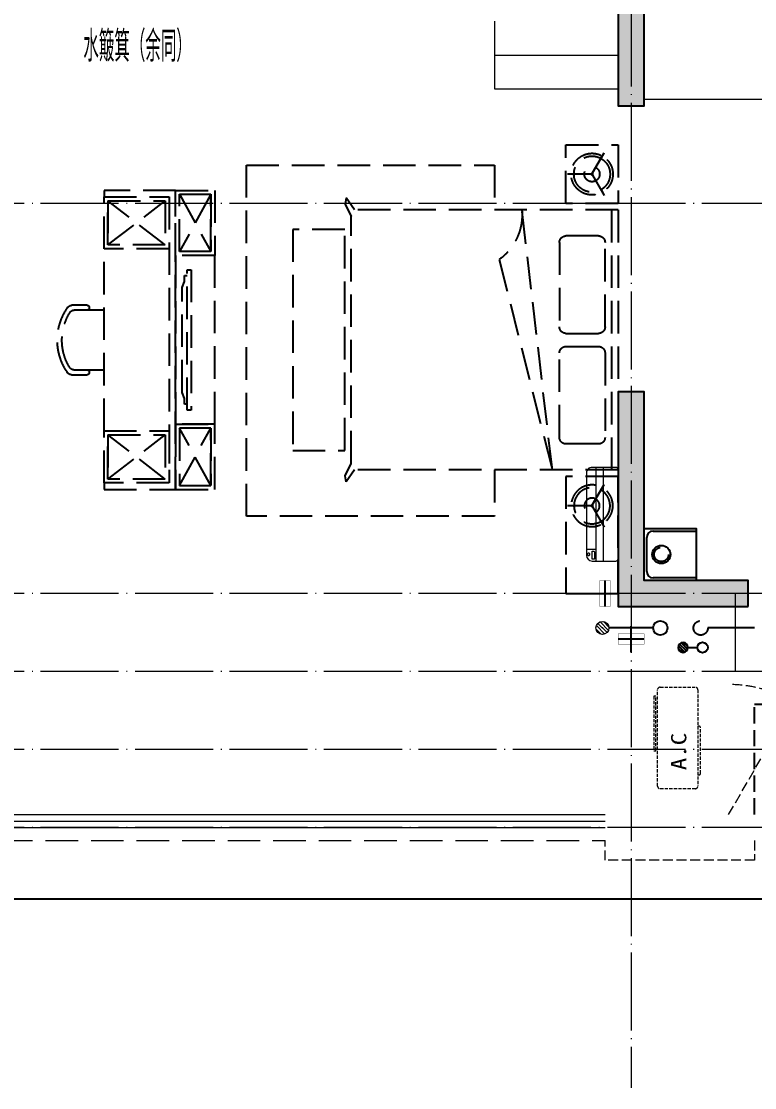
# Model space of a CAD drawing. Extents: x -518115 to 389031, y -231062 to 1628073.
# Drawn here: x 55131 to 60767, y 284615 to 292815 of the extents above; entities that cross this region are included whole.
import ezdxf

# ---------------------------------------------------------------- set-up
doc = ezdxf.new("R2010")
doc.units = 0
doc.header["$LTSCALE"] = 1000
doc.header["$MEASUREMENT"] = 0
for name, pattern in [('#P_--_20B1_001_t3$0$DASH', [0.35, 0.25, -0.1]), ('A户型$0$DASH', [0.35, 0.25, -0.1]), ('DASH', [0.35, 0.25, -0.1]), ('DOTE', [2.4200000000000004, 2, -0.2, 0.02, -0.2])]:
    doc.linetypes.add(name, pattern=pattern)
for name, color, linetype in [('5fur', 250, 'Continuous'), ('COLU', 7, 'Continuous'), ('EQUIP_地漏', 7, 'Continuous'), ('PUB_TEXT', 4, 'Continuous'), ('S-砼墙填充', 251, 'Continuous'), ('VPIPE-凝结', 150, 'Continuous'), ('VPIPE-废水', 31, 'Continuous'), ('VPIPE-雨水', 4, 'DASH'), ('机电标识类', 1, 'Continuous'), ('看线', 251, 'Continuous'), ('管', 193, 'Continuous')]:
    doc.layers.add(name, color=color, linetype=linetype)
for name, color, linetype, lineweight in [('DOTE', 19, 'DOTE', 9), ('LVTRY', 1, 'Continuous', 13), ('STAIR', 2, 'Continuous', 18), ('WINDOW', 144, 'Continuous', 15), ('平面-排水沟', 86, 'Continuous', 15), ('平面-栏杆', 135, 'Continuous', 15), ('平面-看线', 45, 'Continuous', 15), ('平面-空调室内机', 176, 'Continuous', 9), ('平面-空调预留孔', 173, 'Continuous', 15), ('空调', 76, 'Continuous', 13)]:
    doc.layers.add(name, color=color, linetype=linetype, lineweight=lineweight)
doc.styles.add('_TCH_DIM', font='SIMPLEX.shx', dxfattribs={"width": 0.7, "bigfont": 'GBCBIG.shx'})
doc.styles.add('黑体', font='')
doc.styles.get('黑体').set_extended_font_data('SimHei')

# ---------------------------------------------------------------- blocks, each defined once
blk = doc.blocks.new('GDGDGDSDA')
at = {"layer": 'DOTE', "linetype": 'DOTE', "ltscale": 0.3}
for p, q in [((465834.8193117154, 367858.3318189288), (465834.8193117154, 359558.331827242)), ((471334.8193115436, 366358.3318253069), (417334.819312298, 366358.3318263437)), ((471334.8193115436, 363358.3318186834), (417334.819312298, 363358.3318186834)), ((466634.8193117154, 363358.3318186834), (466634.8193117155, 362758.3318186833)), ((471334.8193115436, 362758.3318186833), (417334.819312298, 362758.3318186833)), ((471334.8193115436, 362158.331827242), (417334.819312298, 362158.331827242)), ((471334.8193115436, 361558.331827242), (417334.819312298, 361558.331827242))]:
    blk.add_line(p, q, dxfattribs=at)
blk = doc.blocks.new('dfgdfgsf')
at = {"layer": '5fur', "linetype": 'A户型$0$DASH'}
for p, q in [((2079791.574986166, -1251962.197855677), (2079391.574986166, -1251962.197855677)), ((2079391.574986166, -1251962.197855677), (2079391.574986166, -1252412.198233496)), ((2079791.574986166, -1252412.198233496), (2079791.574986166, -1251962.197855677)), ((2079596.914297045, -1252196.446191215), (2079497.06584026, -1252023.503591006)), ((2079522.163945114, -1252066.974783786), (2079497.06584026, -1252023.503591005)), ((2079596.914297045, -1252177.950275777), (2079497.06584026, -1252350.892875987)), ((2079580.896364409, -1252187.198233496), (2079780.59327798, -1252187.198233496)), ((2079730.397068272, -1252187.198233496), (2079780.59327798, -1252187.198233496)), ((2079522.163945113, -1252307.421683206), (2079497.06584026, -1252350.892875986)), ((2081416.409893243, -1252462.198233495), (2081481.916831707, -1252370.539244226)), ((2081416.409893243, -1252462.198233495), (2081481.916831707, -1252370.539244226)), ((2081481.916831707, -1252370.539244226), (2081489.156058949, -1252417.568189937)), ((2081481.916831707, -1252370.539244226), (2081489.156058949, -1252417.568189937)), ((2082791.57267557, -1252312.190617714), (2083341.57267557, -1252312.190617714)), ((2082791.57267557, -1254612.205849276), (2082791.57267557, -1252312.190617714)), ((2083341.57267557, -1252362.190617714), (2082841.57267557, -1252362.190617714)), ((2082841.57267557, -1252362.190617714), (2082841.57267557, -1254562.205849276)), ((2083341.57267557, -1252312.190617714), (2083341.57267557, -1252362.190617714)), ((2079391.574986166, -1252412.198233496), (2079791.574986166, -1252412.198233496)), ((2079391.574986167, -1252462.198233495), (2081416.409893243, -1252462.198233495)), ((2079391.574986167, -1252462.198233494), (2079391.574986167, -1254462.198233495)), ((2079391.574986167, -1252462.198233495), (2081416.409893243, -1252462.198233495)), ((2079441.574986167, -1252462.198233494), (2079441.574986167, -1254462.198233495)), ((2079896.268506756, -1254462.198233495), (2080130.248399078, -1252462.198233495)), ((2081489.156058949, -1252417.568189937), (2081441.574986167, -1252512.677710922)), ((2081489.156058949, -1252417.568189937), (2081441.574986167, -1252512.677710922)), ((2081441.574986167, -1254411.718756068), (2081441.574986167, -1252512.677710922)), ((2081441.574986167, -1254411.718756068), (2081441.574986167, -1252512.677710922)), ((2083341.57267557, -1254162.205849277), (2083341.57267557, -1252762.190617714)), ((2080305.009175737, -1252844.22595617), (2079896.268506756, -1254462.198233495)), ((2083471.693996689, -1253195.868798745), (2083589.765732341, -1253195.868798745)), ((2083341.57267557, -1253232.668798745), (2083571.757388253, -1253232.668798745)), ((2083455.133996689, -1253212.428798745), (2083455.133996689, -1253216.108798745)), ((2083573.720473101, -1253692.668798745), (2083341.57267557, -1253692.668798745)), ((2083455.133996689, -1253709.228798745), (2083455.133996689, -1253712.908798745)), ((2083591.613763072, -1253729.978880583), (2083471.693996689, -1253729.978880583)), ((2081489.156058949, -1254506.828277053), (2081441.574986167, -1254411.718756068)), ((2081489.156058949, -1254506.828277053), (2081441.574986167, -1254411.718756068)), ((2079391.574986167, -1254462.198233495), (2081416.409893243, -1254462.198233495)), ((2079391.574986166, -1254512.198233494), (2079791.574986166, -1254512.198233494)), ((2079391.574986166, -1255412.198989133), (2079391.574986166, -1254512.198233494)), ((2079791.574986166, -1254512.198233494), (2079791.574986166, -1255412.198989133)), ((2081416.409893243, -1254462.198233495), (2081481.916831707, -1254553.857222764)), ((2081416.409893243, -1254462.198233495), (2081481.916831707, -1254553.857222764)), ((2081481.916831707, -1254553.857222764), (2081489.156058949, -1254506.828277053)), ((2081481.916831707, -1254553.857222764), (2081489.156058949, -1254506.828277053)), ((2079596.914297045, -1254746.446191213), (2079497.06584026, -1254573.503591003)), ((2079522.163945113, -1254616.974783784), (2079497.06584026, -1254573.503591004)), ((2082841.57267557, -1254562.205849276), (2083341.57267557, -1254562.205849276)), ((2083341.57267557, -1254562.205849276), (2083341.57267557, -1254612.205849276)), ((2083341.57267557, -1254612.205849276), (2082791.57267557, -1254612.205849276)), ((2079596.914297045, -1254727.950275775), (2079497.06584026, -1254900.892875984)), ((2079580.896364409, -1254737.198233494), (2079780.59327798, -1254737.198233494)), ((2079730.397068272, -1254737.198233494), (2079780.59327798, -1254737.198233494)), ((2079522.163945114, -1254857.421683204), (2079497.06584026, -1254900.892875985)), ((2079791.574986166, -1255412.198989133), (2079391.574986166, -1255412.198989133))]:
    blk.add_line(p, q, dxfattribs=at)
at = {"layer": '5fur', "linetype": 'A户型$0$DASH', "extrusion": (-0.677281067979516, 0.735724374311825, 0)}
for p, q in [((2082673.296959631, -1252922.198110866), (2082673.296570906, -1254002.198110866)), ((2082701.879161752, -1252922.19817148), (2082673.296959631, -1252922.198110866)), ((2082701.87877346, -1254002.198171266), (2082701.879161752, -1252922.19817148)), ((2082723.472862098, -1252967.4470765), (2082701.879096383, -1252967.447039566)), ((2082723.472797589, -1253012.69594571), (2082723.472862098, -1252967.4470765)), ((2082741.572280606, -1253057.944839785), (2082723.472797589, -1253012.69594571)), ((2082741.572280641, -1253866.451627205), (2082741.572280606, -1253057.944839785)), ((2082723.472603684, -1253956.949339139), (2082723.472668614, -1253911.700470575)), ((2082723.472668614, -1253911.700470575), (2082741.572280641, -1253866.451627205)), ((2082673.296570906, -1254002.198110866), (2082701.87877346, -1254002.198171266)), ((2082701.878837969, -1253956.949301839), (2082723.472603684, -1253956.949339139))]:
    blk.add_line(p, q, dxfattribs=at)
at = {"layer": '5fur', "linetype": 'A户型$0$DASH'}
for points in [[(2080342.086450996, -1254462.198233495), (2080342.086450996, -1254818.074825129), (2082247.586450996, -1254818.074825129), (2082247.586450996, -1252118.074825129), (2080342.086450996, -1252118.074825129), (2080342.086450996, -1252462.198233495)], [(2082761.57267557, -1252342.190617714), (2082521.57267557, -1252783.230337468), (2082521.57267557, -1252342.190617714), (2082761.57267557, -1252783.230337468)], [(2082871.57267557, -1252732.190617714), (2083311.57267557, -1252392.190617714), (2083311.57267557, -1252732.190617714), (2082871.57267557, -1252392.190617714)], [(2082761.57267557, -1254582.205849276), (2082521.57267557, -1254141.166129522), (2082521.57267557, -1254582.205849276), (2082761.57267557, -1254141.166129522)], [(2082871.57267557, -1254532.205849276), (2083311.57267557, -1254192.205849277), (2083311.57267557, -1254532.205849276), (2082871.57267557, -1254192.205849276)]]:
    blk.add_lwpolyline(points, dxfattribs=at)
for points in [[(2082791.57267557, -1252312.190617714), (2082491.57267557, -1252312.190617714), (2082491.57267557, -1252813.230337468), (2082791.57267557, -1252813.230337468)], [(2082761.57267557, -1252342.190617714), (2082521.57267557, -1252342.190617714), (2082521.57267557, -1252783.230337468), (2082761.57267557, -1252783.230337468)], [(2082841.57267557, -1252762.190617714), (2083341.57267557, -1252762.190617714), (2083341.57267557, -1252362.190617714), (2082841.57267557, -1252362.190617714)], [(2082871.57267557, -1252732.190617714), (2083311.57267557, -1252732.190617714), (2083311.57267557, -1252392.190617714), (2082871.57267557, -1252392.190617714)], [(2081491.574986167, -1254311.718756068), (2081491.574986167, -1252612.677710922), (2081891.574986167, -1252612.677710922), (2081891.574986167, -1254311.718756068)], [(2082791.572280623, -1252813.230337468), (2082791.572280623, -1254111.166129522), (2082491.572675564, -1254111.166129522), (2082491.572675564, -1252813.230337468)], [(2082791.57267557, -1254612.205849276), (2082491.57267557, -1254612.205849276), (2082491.57267557, -1254111.166129522), (2082791.57267557, -1254111.166129522)], [(2082761.57267557, -1254582.205849276), (2082521.57267557, -1254582.205849276), (2082521.57267557, -1254141.166129522), (2082761.57267557, -1254141.166129522)], [(2082841.57267557, -1254562.205849276), (2083341.57267557, -1254562.205849276), (2083341.57267557, -1254162.205849277), (2082841.57267557, -1254162.205849276)], [(2082871.57267557, -1254532.205849276), (2083311.57267557, -1254532.205849276), (2083311.57267557, -1254192.205849277), (2082871.57267557, -1254192.205849276)]]:
    blk.add_lwpolyline(points, close=True, dxfattribs=at)
for points in [[(2079541.574986167, -1252662.198233496), (2079791.574986167, -1252662.198233496, -0.4142135623731003), (2079841.574986167, -1252712.198233496), (2079841.574986167, -1253362.198233495, -0.4142135623730904), (2079791.574986167, -1253412.198233495), (2079541.574986167, -1253412.198233495, -0.4142135623730999), (2079491.574986167, -1253362.198233495), (2079491.574986167, -1252712.198233496, -0.4142135623730897)], [(2079541.574986167, -1254262.198233494), (2079791.574986167, -1254262.198233494, 0.4142135623731003), (2079841.574986167, -1254212.198233494), (2079841.574986167, -1253562.198233495, 0.4142135623730904), (2079791.574986167, -1253512.198233495), (2079541.574986167, -1253512.198233495, 0.4142135623730999), (2079491.574986167, -1253562.198233495), (2079491.574986167, -1254212.198233494, 0.4142135623730897)]]:
    blk.add_lwpolyline(points, format="xyb", close=True, dxfattribs=at)
for centre, radius, start, end in [((2080556.619500525, -1252498.138845463), 427.8832127323753, 175.1816886111454, 233.9823072289474), ((2083471.693996689, -1253212.428798745), 16.56, 90, 180), ((2083589.765732341, -1253232.668798745), 36.8, 35.59956077985562, 90), ((2083471.693996689, -1253216.108798745), 16.56, 180, 270), ((2083571.757388253, -1253269.468798745), 36.8, 32.52336364231755, 90), ((2083266.325493629, -1253464.225516073), 399.0413852635766, 328.0588077334354, 32.52336364231755), ((2083266.325493629, -1253464.225516073), 434.5839883125198, 324.8602936227343, 35.59956077985562), ((2083471.693996689, -1253709.228798745), 16.56, 90, 180), ((2083573.720473101, -1253655.868798745), 36.8, 270, 328.0588077334354), ((2083472.597857911, -1253712.534407168), 17.46787387877194, 181.228123127384, 267.0339509360311), ((2083591.613763072, -1253693.178880583), 36.8, 270, 324.8602936227343)]:
    blk.add_arc(centre, radius, start, end, dxfattribs=at)
at = {"layer": '5fur', "linetype": 'A户型$0$DASH', "extrusion": (0, 0, -1)}
for major_axis, ratio, start_param, end_param in [((-113.2638872716998, 113.2638872716998), 0.9999999999997511, 4.712388980384682, 10.99557428756427), ((-98.16203563551878, 98.16203563551878), 0.999999999998388, 4.712388980384681, 10.99557428756427), ((-41.53009199966709, 41.5300919996671), 0.9999999999975253, 4.71238898038469, 10.99557428756428)]:
    blk.add_ellipse((2079591.574986166, -1252187.198233496), major_axis=major_axis, ratio=ratio, start_param=start_param, end_param=end_param, dxfattribs=at)
at = {"layer": '5fur', "linetype": 'A户型$0$DASH'}
for major_axis, ratio, start_param, end_param in [((-113.2638872716998, -113.2638872716998), 0.9999999999997511, 4.712388980384682, 10.99557428756427), ((-98.16203563551878, -98.16203563551878), 0.999999999998388, 4.712388980384681, 10.99557428756427), ((-41.53009199966709, -41.5300919996671), 0.9999999999975253, 4.71238898038469, 10.99557428756428)]:
    blk.add_ellipse((2079591.574986166, -1254737.198233494), major_axis=major_axis, ratio=ratio, start_param=start_param, end_param=end_param, dxfattribs=at)
blk = doc.blocks.new('$lvtry$00000171')
for p, q in [((-74.24621202462731, 10.60660171788186), (-10.60660171788186, 74.24621202462731)), ((-69.81875867368217, -27.39235180270043), (27.39235180242758, 69.81875867368217)), ((-53.03300858900184, -53.03300858886359), (53.03300858900184, 53.03300858886359)), ((-27.39235180242758, -69.81875867368217), (69.81875867368217, 27.39235180270043)), ((10.60660171788186, -74.24621202462731), (74.24621202462731, -10.60660171788186))]:
    blk.add_line(p, q)
blk.add_circle((0, 0), 75)
blk.add_point((0, 0))
blk = doc.blocks.new('$TwtSys$00000141')
at = {"color": 1}
for p, q in [((-47.09803151780761, 3.836055847277748), (-5.041545145413693, 45.89254221967349)), ((-47.09803151780761, 3.836055847277748), (-5.041545145413693, 45.89254221967349)), ((-43.60958444554853, -17.52724007043071), (17.52724007042889, 43.60958444554853)), ((-43.60958444554853, -17.52724007043071), (17.52724007042889, 43.60958444554853)), ((-33.23401871576607, -33.23401871577153), (33.23401871576607, 33.23401871576425)), ((-33.23401871576607, -33.23401871576971), (33.23401871576607, 33.23401871576425)), ((-16.17805684451741, -43.53063328177632), (43.79137317708955, 16.43879673983065)), ((-16.17805684451741, -43.53063328177632), (43.79137317708955, 16.43879673983247)), ((5.715553844029273, -46.12975947626182), (46.12974035062325, -5.715572969671484)), ((5.715553844029273, -46.12975947626182), (46.12974035062325, -5.715572969671484))]:
    blk.add_line(p, q, dxfattribs=at)
blk.add_circle((0, -1.818989403545856e-12), 47, dxfattribs=at)
blk.add_circle((0, -1.818989403545856e-12), 47, dxfattribs=at)
blk = doc.blocks.new('A$C001338C2')
for p, q in [((-1.49359439092e-05, 248.6000576173246), (-2.84423585981e-05, 22.0000576172315)), ((844.9999883423079, 303.6000072514144), (54.99998834231155, 303.6000543390692)), ((109.0525457565491, 214.7673082745569), (109.0525510513944, 303.6000511174025)), ((899.9999715576414, 22.00000397306576), (899.9999850640525, 248.6000039731589)), ((21.99997024633922, 5.63059293199e-05), (877.9999702463392, 5.2843679441e-06))]:
    blk.add_line(p, q)
at = {"lineweight": 5}
for p, q in [((899.9999830474662, 214.7672611304297), (-1.69525337697e-05, 214.7673147745954)), ((899.9999787804518, 143.1781611304468), (-2.12195482163e-05, 143.1782147746126))]:
    blk.add_line(p, q, dxfattribs=at)
for points in [[(89.24090579471158, 226.3562818807586), (22.19125331861505, 226.3562858772129, -0.414213562372504), (16.6912536464406, 231.8562862050385), (16.69125431894281, 243.1390318179401, -0.414213562373095), (22.19125464676836, 248.6390314901146), (89.24090712286488, 248.6390274936603, -0.414213562373095), (94.74090679503934, 243.1390271658347), (94.74090612253713, 231.8562815529331, -0.414213562373095)], [(73.08482630450817, 275.0144977724194), (56.77886350143308, 275.0144987443309, -0.414213562373095), (51.27886382925863, 280.5144990721565), (51.27886400034913, 283.3844664433818, -0.414213562373095), (56.77886432817468, 288.8844661155563), (73.08482713124977, 288.8844651436448, -0.4142135623732024), (78.58482680342422, 283.3844648158192), (78.58482663233372, 280.5144974445939, -0.414213562373095)]]:
    blk.add_lwpolyline(points, format="xyb", close=True)
for centre, radius, start, end in [((54.99998506405609, 248.6000543390692), 55.0000000000001, 89.99999658490542, 179.9999965849054), ((844.9999850640525, 248.6000072514144), 55.0000000000001, 359.9999965849054, 89.99999658490542), ((21.9999715576414, 22.00005630592932), 22.00000000000004, 179.9999965849054, 269.9999965849054), ((877.9999715576414, 22.00000528436794), 22.00000000000004, 269.9999965849054, 359.9999965849054)]:
    blk.add_arc(centre, radius, start, end)
blk = doc.blocks.new('gsergvr')
at = {"layer": '平面-空调预留孔', "linetype": 'DASH', "ltscale": 0.1}
for p, q in [((34075.40689820799, 17176.21177392045), (34075.40689820799, 17166.21177392045)), ((34085.40689820799, 17156.21177392045), (34438.2425664645, 17156.21177392045)), ((34448.2425664645, 17166.21177392045), (34448.2425664645, 17176.21177392045))]:
    blk.add_line(p, q, dxfattribs=at)
blk.add_lwpolyline([(34728.55383313683, 17176.21177392068), (33988.55383313683, 17176.21177392045, -0.414213562373517), (33968.55383313683, 17196.21177392045), (33968.5538331373, 17466.21177392045, -0.414213562372746), (33988.5538331373, 17486.21177392045), (34728.55383313636, 17486.21177392045, -0.4142135623727947), (34748.55383313636, 17466.21177392045), (34748.55383313683, 17196.21177392091, -0.4142135623733224)], format="xyb", close=True, dxfattribs=at)
blk.add_lwpolyline([(34679.34183939642, 17515.32109233934), (34259.5236940319, 17515.32109233934), (34259.5236940319, 17500.20703668251), (34679.34183939642, 17500.20703668251)], close=True, dxfattribs=at)
for centre, start, end in [((34085.40689820799, 17166.21177392045), 180, 270), ((34438.2425664645, 17166.21177392045), 270, 0)]:
    blk.add_arc(centre, 10, start, end, dxfattribs=at)
at = {"layer": '平面-空调预留孔', "color": 251, "linetype": 'DASH', "ltscale": 0.1, "true_color": 0x636466, "style": '黑体', "width": 1.2}
blk.add_text('A.C', height=117.045, dxfattribs=at).set_placement((34110.94965887904, 17264.83656359856))
blk = doc.blocks.new('rtyryrtyeeretee')
at = {"layer": '平面-空调预留孔'}
blk.add_blockref('gsergvr', (635673.4605407391, 326705.7952499206), dxfattribs=at)
blk = doc.blocks.new('dongkong')
blk.add_wipeout([(-603756.0415179721, 210770.96306340612), (-603756.0415180603, 210570.80961624245), (-603836.0415181214, 210570.80961593534), (-603836.0415181519, 210770.96306307407)])
at = {"layer": '机电标识类', "color": 250, "linetype": 'DASH', "ltscale": 400}
for p, q in [((-603796.0415180789, 210770.9630630909), (-603796.0415180789, 210570.8096162414)), ((-603896.0415180789, 210670.6929921169), (-603696.0415180789, 210670.6929921169))]:
    blk.add_line(p, q, dxfattribs=at)
at = {"layer": '空调', "color": 6, "linetype": 'DASH', "const_width": 2}
blk.add_lwpolyline([(-603756.0415180789, 210770.9630630909), (-603756.0415180789, 210570.8096162414), (-603836.0415180789, 210570.8096162414), (-603836.0415180789, 210770.9630630909)], close=True, dxfattribs=at)
blk = doc.blocks.new('GDGDGRD')
at = {"layer": 'S-砼墙填充'}
h = blk.add_hatch(color=256, dxfattribs=at)
h.dxf.hatch_style = 1
h.paths.add_polyline_path([(424216.556240608, 293015.3630997556), (424216.556240608, 292815.3630997556), (424216.5562417945, 292165.3631572846), (424016.5562417945, 292165.3631572846), (424016.556240608, 293015.3630997556)])
h = blk.add_hatch(color=256, dxfattribs=at)
h.dxf.hatch_style = 1
h.paths.add_polyline_path([(423216.5787019108, 288315.363085822), (423216.5787019108, 288515.363085822), (424016.56728251, 288515.3630858291), (424016.5672813235, 289965.3630283001), (424216.5672813235, 289965.3630283001), (424216.56728251, 288315.3630858291)])
at = {"layer": 'COLU', "color": 6}
for points in [[(424216.556240608, 293015.3630997556), (424216.556240608, 292815.3630997556), (424216.556240608, 292815.3630997556), (424216.5562417945, 292165.3631572846), (424016.5562417945, 292165.3631572846), (424016.556240608, 293015.3630997556)], [(423216.5787019108, 288315.363085822), (423216.5787019108, 288515.363085822), (424016.56728251, 288515.3630858291), (424016.5672813235, 289965.3630283001), (424216.5672813235, 289965.3630283001), (424216.56728251, 288315.3630858291)]]:
    blk.add_lwpolyline(points, close=True, dxfattribs=at)
blk = doc.blocks.new('A$C3EB2330C')
at = {"layer": '管'}
for p, q in [((-0.0007213222561404109, 379.9995217677206), (329.9992786777439, 379.9995217677206)), ((379.9992786777439, 329.9995217677206), (379.9992786777439, 69.99952176772058)), ((329.9992786777439, 19.99952176772058), (-0.0007213222561404109, 19.99952176772058))]:
    blk.add_line(p, q, dxfattribs=at)
blk.add_lwpolyline([(399.9992786777439, 399.9995217677206), (399.9992786777439, -0.000478232279419899), (-0.0007213222561404109, -0.000478232279419899), (-0.0007213222561404109, 399.9995217677206)], close=True, dxfattribs=at)
for centre, start, end in [((329.9992786777439, 329.9995217677206), 0, 90), ((329.9992786777439, 69.99952176772058), 270, 360)]:
    blk.add_arc(centre, 50, start, end, dxfattribs=at)
blk.add_ellipse((267.4755955390865, 199.9995217677206), major_axis=(-49.49747468307308, -49.49747468307304), ratio=0.9999999999994058, start_param=-0.7853981633977454, end_param=5.49778714378184, dxfattribs=at)

msp = doc.modelspace()

# ---------------------------------------------------------------- linework, layer by layer
at = {"layer": 'STAIR'}
for points in [[(58766.57870311476, 292815.3630861879), (58766.57870329305, 292555.3630861879), (59716.60116088815, 292555.3630870054), (59716.6011643355, 292815.3630870054)], [(58766.57870329305, 292555.3630861879), (58766.57870347128, 292295.3630861879), (59716.60116109852, 292295.3630870054), (59716.60116454592, 292555.3630870054)]]:
    msp.add_lwpolyline(points, dxfattribs=at)
at = {"layer": 'VPIPE-凝结', "ltscale": 0.1}
msp.add_line((59986.57630272035, 288150.3630922293), (59646.5787021945, 288150.3630619741), dxfattribs=at)
at = {"layer": 'VPIPE-凝结'}
msp.add_line((60766.57870302733, 288150.3214295594), (60406.58108587709, 288150.3213695479), dxfattribs=at)
at = {"layer": 'VPIPE-凝结', "ltscale": 0.1}
msp.add_lwpolyline([(60254.18110169249, 288000.363079102), (60326.5811016924, 288000.3630809024)], dxfattribs=at)
at = {"layer": 'VPIPE-凝结'}
msp.add_circle((60366.5811016924, 288000.3630809024), 40, dxfattribs=at)
at = {"layer": 'VPIPE-废水'}
msp.add_circle((60041.57630272035, 288150.3630922293), 55, dxfattribs=at)
at = {"layer": 'VPIPE-雨水'}
for centre in [(60049.1138055732, 288715.3631802049), (60351.5811016924, 288150.363079102)]:
    msp.add_circle(centre, 55, dxfattribs=at)
at = {"layer": 'WINDOW', "color": 250, "linetype": 'DASH', "ltscale": 0.3}
msp.add_lwpolyline([(60566.57870226644, 286715.3630873722), (61066.57870226516, 287581.3884911553, 0.1316524975897076), (60566.57870225678, 287715.3630873704)], format="xyb", dxfattribs=at)
at = {"layer": '平面-排水沟'}
msp.add_line((63216.57869271468, 292215.3644240105), (59916.60116321984, 292215.3644286169), dxfattribs=at)
at = {"layer": '平面-栏杆'}
for points in [[(54966.57870277308, 286665.3630861068), (59616.57870276936, 286665.3630845657)], [(54966.57870277308, 286615.3630861078), (59616.57870276936, 286615.3630845657)]]:
    msp.add_lwpolyline(points, dxfattribs=at)
at = {"layer": '平面-看线'}
msp.add_lwpolyline([(54966.57870277308, 286715.3630861061), (59616.57870276936, 286715.3630845655)], dxfattribs=at)
at = {"layer": '平面-看线', "linetype": 'DASH'}
msp.add_lwpolyline([(54966.57870277308, 286515.3630861092), (59616.57872098789, 286515.3639606856)], dxfattribs=at)
at = {"layer": '平面-看线', "linetype": 'DASH', "ltscale": 0.3}
msp.add_lwpolyline([(60766.57866781286, 286515.3630949532), (60766.57866781286, 286365.3630949532), (59616.57870513049, 286365.3630840931), (59616.57872362377, 286515.3639606856)], dxfattribs=at)
at = {"layer": '看线', "color": 202, "linetype": '#P_--_20B1_001_t3$0$DASH', "ltscale": 0.5}
msp.add_lwpolyline([(60766.5786660235, 286715.3630964444), (60766.57866881648, 287565.3630947693), (63716.57870213967, 287565.3630850761), (63716.57870230509, 295965.3610721229), (61766.57870050718, 295965.3852371472), (61766.57870044268, 296965.3630857039), (55216.57824394724, 296965.3630858447)], dxfattribs=at)
at = {"layer": '看线', "color": 201}
msp.add_lwpolyline([(60916.57867612375, 287265.3630942733), (60916.57867216185, 286065.3630949532), (40566.57769189449, 286065.3630949532), (40566.58289205714, 287565.3630937836), (38316.57870247227, 287565.3630863904)], dxfattribs=at)

# ---------------------------------------------------------------- block references
msp.add_blockref('GDGDGDSDA', (-406018.2406094485, -74942.96873280557))
at = {"rotation": 90.00000000000001}
msp.add_blockref('rtyryrtyeeretee', (404212.0692174103, -382727.5843665794), dxfattribs=at)
at = {"layer": 'EQUIP_地漏', "xscale": 0.8, "yscale": -0.8, "zscale": 0.8, "rotation": 180}
msp.add_blockref('$TwtSys$00000141', (60216.5811016924, 288000.363079102), dxfattribs=at)
at = {"layer": 'LVTRY', "xscale": 0.6666666667107825, "yscale": 0.6666666667107825, "rotation": 269.9999999939778}
msp.add_blockref('$lvtry$00000171', (59596.57870219124, 288150.3630619793), dxfattribs=at)
at = {"layer": 'WINDOW', "xscale": -1}
msp.add_blockref('dfgdfgsf', (2139108.153293439, 1543827.552252825), dxfattribs=at)
at = {"layer": '平面-空调预留孔', "xscale": 0.800000000046565, "yscale": 0.800000000046565, "zscale": 0.800000000046565, "rotation": 90.00000023343017}
msp.add_blockref('A$C001338C2', (59716.57873018854, 288665.3640041521), dxfattribs=at)
at = {"layer": '管', "rotation": 180}
msp.add_blockref('A$C3EB2330C', (60316.58940111229, 288915.3627019727), dxfattribs=at)

# ---------------------------------------------------------------- texts
at = {"layer": 'PUB_TEXT', "style": '_TCH_DIM', "width": 0.7}
msp.add_text('水簸箕（余同）', height=236.3120567375886, dxfattribs=at).set_placement((55607.2274049445, 292505.3146808508))

# ---------------------------------------------------------------- next in the draw order: block references
at = {"layer": '平面-空调室内机', "ltscale": 0.3, "xscale": -1}
for p, rotation in [((663412.6202196116, 499086.1727096296), 180), ((-150854.1142899166, 891861.4037402826), 270)]:
    msp.add_blockref('dongkong', p, dxfattribs=dict(at, rotation=rotation))

# ---------------------------------------------------------------- next in the draw order: block references
at = {"xscale": -1}
msp.add_blockref('GDGDGRD', (483933.1574049445, -2.328306436538696e-10), dxfattribs=at)

doc.saveas('drawing.dxf')
